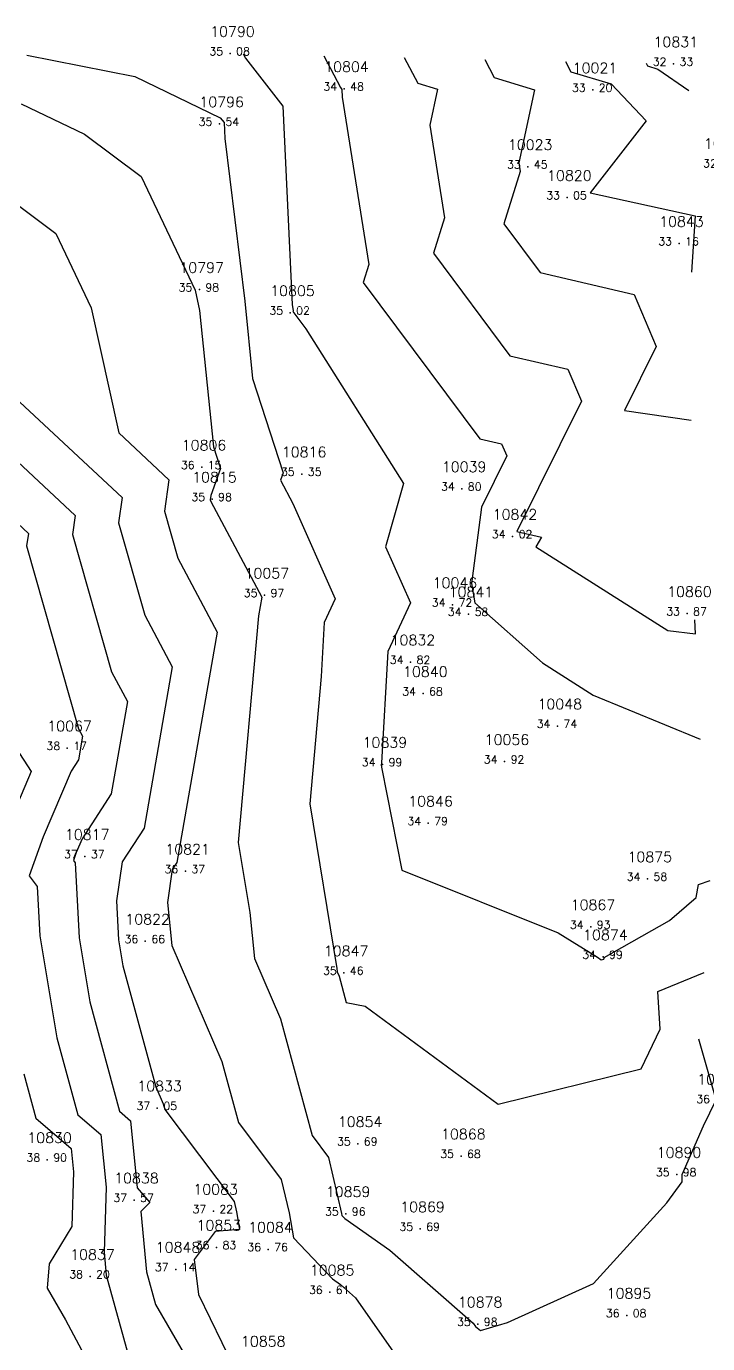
# Model space of a CAD drawing. Header units: millimetres. Extents: x 1412565 to 1412813, y 4931476 to 4931699.
# Drawn here: x 1412690.4 to 1412707.42, y 4931665.79 to 4931698.72 of the extents above; entities that cross this region are included whole.
import ezdxf
from ezdxf.enums import TextEntityAlignment as Align

# ---------------------------------------------------------------- set-up
doc = ezdxf.new("R2010")
doc.units = ezdxf.units.MM
for name, color, linetype in [('CIVIL', 50, 'Continuous'), ('CIVIL-DRAW', 80, 'Continuous'), ('CIVIL-NONAME', 130, 'Continuous'), ('CIVIL-TEXT', 240, 'Continuous'), ('CIVIL-Z', 50, 'Continuous'), ('Tcontours0', 7, 'Continuous'), ('Tcontours1', 7, 'Continuous'), ('Tcontours2', 7, 'Continuous')]:
    doc.layers.add(name, color=color, linetype=linetype)
doc.styles.add('CIVILCADMAIN', font='TXT.SHX')
doc.styles.get("Standard").update_dxf_attribs({"font": 'arial.ttf'})

# ---------------------------------------------------------------- blocks, each defined once
blk = doc.blocks.new('CIVIL-ZZ')
at = {"layer": 'CIVIL-DRAW'}
blk.add_point((0, 0), dxfattribs=at)
at = {"layer": 'CIVIL-NONAME'}
blk.add_attdef('NAME', text='', height=1.8, dxfattribs=at).set_placement((0, 2.1), align=Align.CENTER)
at = {"layer": 'CIVIL-TEXT', "flags": 8}
blk.add_attdef('TEXT', text='', height=2, dxfattribs=at).set_placement((0.2, -3.3), align=Align.CENTER)
at = {"layer": 'CIVIL-Z'}
blk.add_attdef('Z1', text='', height=1.6, dxfattribs=at).set_placement((-0.75, -0.225), align=Align.RIGHT)
blk.add_attdef('Z2', (0.75, -0.225), '', height=1.6, dxfattribs=at)

msp = doc.modelspace()

# ---------------------------------------------------------------- linework, layer by layer
at = {"layer": 'Tcontours0', "elevation": 35}
msp.add_lwpolyline([(1412695.812, 4931698.032), (1412695.87, 4931697.923), (1412696.809, 4931696.728), (1412697.04, 4931691.767), (1412697.066, 4931691.606), (1412697.06, 4931691.589), (1412697.38, 4931691.16), (1412699.825, 4931687.295), (1412699.374, 4931685.713), (1412699.997, 4931684.314), (1412699.429, 4931683.091), (1412699.27, 4931680.313), (1412699.264, 4931680.251), (1412699.279, 4931680.159), (1412699.779, 4931677.628), (1412703.685, 4931676.058), (1412704.672, 4931675.451), (1412704.759, 4931675.388), (1412704.829, 4931675.405), (1412704.838, 4931675.425), (1412704.837, 4931675.443), (1412706.47, 4931676.372), (1412707.137, 4931676.944), (1412707.197, 4931677.268), (1412707.489, 4931677.368)], dxfattribs=at)
at = {"layer": 'Tcontours1'}
for points, elevation in [([(1412699.841, 4931697.938), (1412700.177, 4931697.298), (1412700.669, 4931697.149), (1412700.479, 4931696.251), (1412700.849, 4931693.931), (1412700.573, 4931693.051), (1412702.482, 4931690.488), (1412703.929, 4931690.15), (1412704.269, 4931689.349), (1412702.658, 4931686.091), (1412703.269, 4931685.955), (1412703.131, 4931685.713), (1412706.426, 4931683.62), (1412707.123, 4931683.534), (1412707.103, 4931683.882)], 34), ([(1412703.871, 4931697.843), (1412704.005, 4931697.587), (1412705.014, 4931697.279), (1412705.889, 4931696.359), (1412704.486, 4931694.558), (1412707.108, 4931693.983), (1412707.016, 4931692.572)], 33), ([(1412690.269, 4931696.787), (1412691.851, 4931696.021), (1412693.264, 4931694.968), (1412694.616, 4931692.122), (1412694.727, 4931691.618), (1412695.073, 4931688.212), (1412695.249, 4931687.668), (1412695.009, 4931686.994), (1412694.994, 4931686.888), (1412695.007, 4931686.843), (1412696.283, 4931684.448), (1412696.202, 4931683.983), (1412695.692, 4931678.316), (1412695.98, 4931676.567), (1412696.098, 4931675.416), (1412696.747, 4931673.912), (1412697.538, 4931670.993), (1412697.949, 4931670.448), (1412698.275, 4931669.042), (1412698.283, 4931668.995), (1412698.355, 4931668.919), (1412699.478, 4931668.128), (1412701.563, 4931666.305), (1412701.619, 4931666.224), (1412701.749, 4931666.125), (1412702.424, 4931666.324), (1412704.572, 4931667.296), (1412706.4, 4931669.316), (1412706.79, 4931669.84), (1412706.784, 4931670.017), (1412707.323, 4931671.24), (1412707.632, 4931671.885), (1412707.203, 4931673.404)], 36), ([(1412689.746, 4931689.782), (1412692.79, 4931686.94), (1412692.698, 4931686.31), (1412693.354, 4931684.003), (1412694.042, 4931682.712), (1412693.337, 4931678.678), (1412692.789, 4931677.833), (1412692.647, 4931676.865), (1412692.7, 4931675.884), (1412692.809, 4931675.237), (1412693.632, 4931672.215), (1412693.817, 4931671.786), (1412693.854, 4931671.647), (1412695.589, 4931669.343), (1412695.648, 4931669.09), (1412695.725, 4931668.646), (1412695.115, 4931668.592), (1412694.591, 4931667.898), (1412694.703, 4931667.017), (1412695.868, 4931664.622)], 37), ([(1412687.498, 4931688.801), (1412690.448, 4931686.045), (1412690.403, 4931685.732), (1412691.701, 4931681.163), (1412691.801, 4931680.975), (1412691.699, 4931680.389), (1412691.513, 4931680.104), (1412690.818, 4931678.46), (1412690.467, 4931677.49), (1412690.664, 4931677.216), (1412690.731, 4931675.985), (1412691.158, 4931673.436), (1412691.681, 4931671.515), (1412692.258, 4931671.018), (1412692.388, 4931669.707), (1412692.339, 4931668.076), (1412692.394, 4931667.504), (1412692.932, 4931665.547)], 38)]:
    msp.add_lwpolyline(points, dxfattribs=dict(at, elevation=elevation))
at = {"layer": 'Tcontours2'}
for points, elevation in [([(1412690.41, 4931697.997), (1412693.106, 4931697.468), (1412695.243, 4931696.433), (1412695.338, 4931696.313), (1412695.356, 4931695.917), (1412695.855, 4931691.85), (1412696.051, 4931689.92), (1412696.811, 4931687.562), (1412696.747, 4931687.38), (1412697.055, 4931686.797), (1412698.117, 4931684.41), (1412697.842, 4931683.817), (1412697.765, 4931682.471), (1412697.478, 4931679.283), (1412698.156, 4931675.172), (1412698.165, 4931675.086), (1412698.213, 4931674.975), (1412698.391, 4931674.317), (1412698.863, 4931674.227), (1412702.186, 4931671.779), (1412705.758, 4931672.658), (1412706.235, 4931673.655), (1412706.178, 4931674.597), (1412707.339, 4931675.071)], 35.5), ([(1412697.827, 4931697.985), (1412698.245, 4931697.189), (1412698.281, 4931697.143), (1412698.29, 4931696.953), (1412698.957, 4931692.769), (1412698.817, 4931692.32), (1412701.731, 4931688.408), (1412702.273, 4931688.281), (1412702.401, 4931687.981), (1412701.768, 4931686.702), (1412701.521, 4931684.797), (1412701.607, 4931684.307), (1412703.297, 4931682.81), (1412704.564, 4931682.005), (1412707.238, 4931680.905)], 34.5), ([(1412701.856, 4931697.891), (1412702.091, 4931697.443), (1412703.095, 4931697.137), (1412702.707, 4931695.305), (1412702.741, 4931695.094), (1412702.329, 4931693.782), (1412703.234, 4931692.568), (1412705.584, 4931692.019), (1412706.137, 4931690.717), (1412705.348, 4931689.121), (1412707.01, 4931688.872)], 33.5), ([(1412705.885, 4931697.796), (1412705.919, 4931697.731), (1412706.175, 4931697.653), (1412706.954, 4931697.117)], 32.5), ([(1412688.189, 4931695.739), (1412691.137, 4931693.541), (1412692.02, 4931691.684), (1412692.707, 4931688.557), (1412693.96, 4931687.387), (1412693.846, 4931686.599), (1412694.18, 4931685.423), (1412695.162, 4931683.58), (1412694.157, 4931677.822), (1412694.044, 4931677.648), (1412693.922, 4931676.816), (1412694.031, 4931675.745), (1412695.282, 4931672.849), (1412695.696, 4931671.32), (1412696.769, 4931669.895), (1412696.961, 4931669.066), (1412697.07, 4931668.439), (1412698.048, 4931667.412), (1412698.25, 4931667.269), (1412698.626, 4931666.94), (1412700.093, 4931664.831)], 36.5), ([(1412687.178, 4931690.639), (1412691.619, 4931686.493), (1412691.551, 4931686.021), (1412692.527, 4931682.583), (1412692.921, 4931681.843), (1412692.518, 4931679.534), (1412691.788, 4931678.41), (1412691.645, 4931678.071), (1412691.573, 4931677.871), (1412691.613, 4931677.814), (1412691.716, 4931675.934), (1412691.983, 4931674.337), (1412692.728, 4931671.602), (1412693.001, 4931671.366), (1412693.168, 4931669.69), (1412693.486, 4931669.324), (1412693.259, 4931669.098), (1412693.403, 4931667.589), (1412693.628, 4931666.77), (1412695.157, 4931664.129)], 37.5), ([(1412689.839, 4931681.135), (1412690.519, 4931680.096), (1412689.991, 4931678.849)], 38.5), ([(1412690.333, 4931672.535), (1412690.634, 4931671.428), (1412691.515, 4931670.669), (1412691.573, 4931670.086), (1412691.531, 4931668.721), (1412690.97, 4931667.784), (1412690.917, 4931667.177), (1412691.375, 4931666.391), (1412691.978, 4931665.26)], 38.5)]:
    msp.add_lwpolyline(points, dxfattribs=dict(at, elevation=elevation))

# ---------------------------------------------------------------- block references
at = {"layer": 'CIVIL'}
ref = msp.add_blockref('CIVIL-ZZ', (1412695.49, 4931698.04, 35.08), dxfattribs=dict(at, xscale=0.2, yscale=0.2))
ref.add_attrib('Z2', '08', (1412695.64, 4931697.995), dxfattribs={"layer": 'CIVIL-Z', "height": 0.2, "style": 'CIVILCADMAIN'})
ref.add_attrib('Z1', '35', (1412694.97, 4931697.995), dxfattribs={"layer": 'CIVIL-Z', "height": 0.2, "style": 'CIVILCADMAIN'})
ref.add_attrib('NAME', '10790', (1412694.99, 4931698.46), dxfattribs={"layer": 'CIVIL-NONAME', "height": 0.26, "style": 'CIVILCADMAIN'})
ref = msp.add_blockref('CIVIL-ZZ', (1412706.57, 4931697.78, 32.33), dxfattribs=dict(at, xscale=0.2, yscale=0.2))
ref.add_attrib('Z2', '33', (1412706.72, 4931697.735), dxfattribs={"layer": 'CIVIL-Z', "height": 0.2, "style": 'CIVILCADMAIN'})
ref.add_attrib('Z1', '32', (1412706.05, 4931697.735), dxfattribs={"layer": 'CIVIL-Z', "height": 0.2, "style": 'CIVILCADMAIN'})
ref.add_attrib('NAME', '10831', (1412706.07, 4931698.2), dxfattribs={"layer": 'CIVIL-NONAME', "height": 0.26, "style": 'CIVILCADMAIN'})
ref = msp.add_blockref('CIVIL-ZZ', (1412698.34, 4931697.16, 34.48), dxfattribs=dict(at, xscale=0.2, yscale=0.2))
ref.add_attrib('Z2', '48', (1412698.49, 4931697.115), dxfattribs={"layer": 'CIVIL-Z', "height": 0.2, "style": 'CIVILCADMAIN'})
ref.add_attrib('Z1', '34', (1412697.82, 4931697.115), dxfattribs={"layer": 'CIVIL-Z', "height": 0.2, "style": 'CIVILCADMAIN'})
ref.add_attrib('NAME', '10804', (1412697.84, 4931697.58), dxfattribs={"layer": 'CIVIL-NONAME', "height": 0.26, "style": 'CIVILCADMAIN'})
ref = msp.add_blockref('CIVIL-ZZ', (1412704.55, 4931697.13, 33.2), dxfattribs=dict(at, xscale=0.2, yscale=0.2))
ref.add_attrib('Z2', '20', (1412704.7, 4931697.085), dxfattribs={"layer": 'CIVIL-Z', "height": 0.2, "style": 'CIVILCADMAIN'})
ref.add_attrib('Z1', '33', (1412704.03, 4931697.085), dxfattribs={"layer": 'CIVIL-Z', "height": 0.2, "style": 'CIVILCADMAIN'})
ref.add_attrib('NAME', '10021', (1412704.05, 4931697.55), dxfattribs={"layer": 'CIVIL-NONAME', "height": 0.26, "style": 'CIVILCADMAIN'})
ref = msp.add_blockref('CIVIL-ZZ', (1412695.22, 4931696.28, 35.54), dxfattribs=dict(at, xscale=0.2, yscale=0.2))
ref.add_attrib('Z2', '54', (1412695.37, 4931696.235), dxfattribs={"layer": 'CIVIL-Z', "height": 0.2, "style": 'CIVILCADMAIN'})
ref.add_attrib('Z1', '35', (1412694.7, 4931696.235), dxfattribs={"layer": 'CIVIL-Z', "height": 0.2, "style": 'CIVILCADMAIN'})
ref.add_attrib('NAME', '10796', (1412694.72, 4931696.7), dxfattribs={"layer": 'CIVIL-NONAME', "height": 0.26, "style": 'CIVILCADMAIN'})
ref = msp.add_blockref('CIVIL-ZZ', (1412707.83, 4931695.24, 32.71), dxfattribs=dict(at, xscale=0.2, yscale=0.2))
ref.add_attrib('Z2', '71', (1412707.98, 4931695.195), dxfattribs={"layer": 'CIVIL-Z', "height": 0.2, "style": 'CIVILCADMAIN'})
ref.add_attrib('Z1', '32', (1412707.31, 4931695.195), dxfattribs={"layer": 'CIVIL-Z', "height": 0.2, "style": 'CIVILCADMAIN'})
ref.add_attrib('NAME', '10844', (1412707.33, 4931695.66), dxfattribs={"layer": 'CIVIL-NONAME', "height": 0.26, "style": 'CIVILCADMAIN'})
ref = msp.add_blockref('CIVIL-ZZ', (1412702.93, 4931695.21, 33.45), dxfattribs=dict(at, xscale=0.2, yscale=0.2))
ref.add_attrib('Z2', '45', (1412703.08, 4931695.165), dxfattribs={"layer": 'CIVIL-Z', "height": 0.2, "style": 'CIVILCADMAIN'})
ref.add_attrib('Z1', '33', (1412702.41, 4931695.165), dxfattribs={"layer": 'CIVIL-Z', "height": 0.2, "style": 'CIVILCADMAIN'})
ref.add_attrib('NAME', '10023', (1412702.43, 4931695.63), dxfattribs={"layer": 'CIVIL-NONAME', "height": 0.26, "style": 'CIVILCADMAIN'})
ref = msp.add_blockref('CIVIL-ZZ', (1412703.91, 4931694.44, 33.05), dxfattribs=dict(at, xscale=0.2, yscale=0.2))
ref.add_attrib('Z2', '05', (1412704.06, 4931694.395), dxfattribs={"layer": 'CIVIL-Z', "height": 0.2, "style": 'CIVILCADMAIN'})
ref.add_attrib('Z1', '33', (1412703.39, 4931694.395), dxfattribs={"layer": 'CIVIL-Z', "height": 0.2, "style": 'CIVILCADMAIN'})
ref.add_attrib('NAME', '10820', (1412703.41, 4931694.86), dxfattribs={"layer": 'CIVIL-NONAME', "height": 0.26, "style": 'CIVILCADMAIN'})
ref = msp.add_blockref('CIVIL-ZZ', (1412706.71, 4931693.29, 33.16), dxfattribs=dict(at, xscale=0.2, yscale=0.2))
ref.add_attrib('Z2', '16', (1412706.86, 4931693.245), dxfattribs={"layer": 'CIVIL-Z', "height": 0.2, "style": 'CIVILCADMAIN'})
ref.add_attrib('Z1', '33', (1412706.19, 4931693.245), dxfattribs={"layer": 'CIVIL-Z', "height": 0.2, "style": 'CIVILCADMAIN'})
ref.add_attrib('NAME', '10843', (1412706.21, 4931693.71), dxfattribs={"layer": 'CIVIL-NONAME', "height": 0.26, "style": 'CIVILCADMAIN'})
ref = msp.add_blockref('CIVIL-ZZ', (1412694.72, 4931692.14, 35.98), dxfattribs=dict(at, xscale=0.2, yscale=0.2))
ref.add_attrib('Z2', '98', (1412694.87, 4931692.095), dxfattribs={"layer": 'CIVIL-Z', "height": 0.2, "style": 'CIVILCADMAIN'})
ref.add_attrib('Z1', '35', (1412694.2, 4931692.095), dxfattribs={"layer": 'CIVIL-Z', "height": 0.2, "style": 'CIVILCADMAIN'})
ref.add_attrib('NAME', '10797', (1412694.22, 4931692.56), dxfattribs={"layer": 'CIVIL-NONAME', "height": 0.26, "style": 'CIVILCADMAIN'})
ref = msp.add_blockref('CIVIL-ZZ', (1412696.99, 4931691.56, 35.02), dxfattribs=dict(at, xscale=0.2, yscale=0.2))
ref.add_attrib('Z2', '02', (1412697.14, 4931691.515), dxfattribs={"layer": 'CIVIL-Z', "height": 0.2, "style": 'CIVILCADMAIN'})
ref.add_attrib('Z1', '35', (1412696.47, 4931691.515), dxfattribs={"layer": 'CIVIL-Z', "height": 0.2, "style": 'CIVILCADMAIN'})
ref.add_attrib('NAME', '10805', (1412696.49, 4931691.98), dxfattribs={"layer": 'CIVIL-NONAME', "height": 0.26, "style": 'CIVILCADMAIN'})
ref = msp.add_blockref('CIVIL-ZZ', (1412694.78, 4931687.7, 36.15), dxfattribs=dict(at, xscale=0.2, yscale=0.2))
ref.add_attrib('Z2', '15', (1412694.93, 4931687.655), dxfattribs={"layer": 'CIVIL-Z', "height": 0.2, "style": 'CIVILCADMAIN'})
ref.add_attrib('Z1', '36', (1412694.26, 4931687.655), dxfattribs={"layer": 'CIVIL-Z', "height": 0.2, "style": 'CIVILCADMAIN'})
ref.add_attrib('NAME', '10806', (1412694.28, 4931688.12), dxfattribs={"layer": 'CIVIL-NONAME', "height": 0.26, "style": 'CIVILCADMAIN'})
ref = msp.add_blockref('CIVIL-ZZ', (1412697.28, 4931687.53, 35.35), dxfattribs=dict(at, xscale=0.2, yscale=0.2))
ref.add_attrib('Z2', '35', (1412697.43, 4931687.485), dxfattribs={"layer": 'CIVIL-Z', "height": 0.2, "style": 'CIVILCADMAIN'})
ref.add_attrib('Z1', '35', (1412696.76, 4931687.485), dxfattribs={"layer": 'CIVIL-Z', "height": 0.2, "style": 'CIVILCADMAIN'})
ref.add_attrib('NAME', '10816', (1412696.78, 4931687.95), dxfattribs={"layer": 'CIVIL-NONAME', "height": 0.26, "style": 'CIVILCADMAIN'})
ref = msp.add_blockref('CIVIL-ZZ', (1412701.28, 4931687.16, 34.8), dxfattribs=dict(at, xscale=0.2, yscale=0.2))
ref.add_attrib('Z2', '80', (1412701.43, 4931687.115), dxfattribs={"layer": 'CIVIL-Z', "height": 0.2, "style": 'CIVILCADMAIN'})
ref.add_attrib('Z1', '34', (1412700.76, 4931687.115), dxfattribs={"layer": 'CIVIL-Z', "height": 0.2, "style": 'CIVILCADMAIN'})
ref.add_attrib('NAME', '10039', (1412700.78, 4931687.58), dxfattribs={"layer": 'CIVIL-NONAME', "height": 0.26, "style": 'CIVILCADMAIN'})
ref = msp.add_blockref('CIVIL-ZZ', (1412695.04, 4931686.9, 35.98), dxfattribs=dict(at, xscale=0.2, yscale=0.2))
ref.add_attrib('Z2', '98', (1412695.19, 4931686.855), dxfattribs={"layer": 'CIVIL-Z', "height": 0.2, "style": 'CIVILCADMAIN'})
ref.add_attrib('Z1', '35', (1412694.52, 4931686.855), dxfattribs={"layer": 'CIVIL-Z', "height": 0.2, "style": 'CIVILCADMAIN'})
ref.add_attrib('NAME', '10815', (1412694.54, 4931687.32), dxfattribs={"layer": 'CIVIL-NONAME', "height": 0.26, "style": 'CIVILCADMAIN'})
ref = msp.add_blockref('CIVIL-ZZ', (1412702.55, 4931685.97, 34.02), dxfattribs=dict(at, xscale=0.2, yscale=0.2))
ref.add_attrib('Z2', '02', (1412702.7, 4931685.925), dxfattribs={"layer": 'CIVIL-Z', "height": 0.2, "style": 'CIVILCADMAIN'})
ref.add_attrib('Z1', '34', (1412702.03, 4931685.925), dxfattribs={"layer": 'CIVIL-Z', "height": 0.2, "style": 'CIVILCADMAIN'})
ref.add_attrib('NAME', '10842', (1412702.05, 4931686.39), dxfattribs={"layer": 'CIVIL-NONAME', "height": 0.26, "style": 'CIVILCADMAIN'})
ref = msp.add_blockref('CIVIL-ZZ', (1412696.35, 4931684.5, 35.97), dxfattribs=dict(at, xscale=0.2, yscale=0.2))
ref.add_attrib('Z2', '97', (1412696.5, 4931684.455), dxfattribs={"layer": 'CIVIL-Z', "height": 0.2, "style": 'CIVILCADMAIN'})
ref.add_attrib('Z1', '35', (1412695.83, 4931684.455), dxfattribs={"layer": 'CIVIL-Z', "height": 0.2, "style": 'CIVILCADMAIN'})
ref.add_attrib('NAME', '10057', (1412695.85, 4931684.92), dxfattribs={"layer": 'CIVIL-NONAME', "height": 0.26, "style": 'CIVILCADMAIN'})
ref = msp.add_blockref('CIVIL-ZZ', (1412701.05, 4931684.26, 34.72), dxfattribs=dict(at, xscale=0.2, yscale=0.2))
ref.add_attrib('Z2', '72', (1412701.2, 4931684.215), dxfattribs={"layer": 'CIVIL-Z', "height": 0.2, "style": 'CIVILCADMAIN'})
ref.add_attrib('Z1', '34', (1412700.53, 4931684.215), dxfattribs={"layer": 'CIVIL-Z', "height": 0.2, "style": 'CIVILCADMAIN'})
ref.add_attrib('NAME', '10046', (1412700.55, 4931684.68), dxfattribs={"layer": 'CIVIL-NONAME', "height": 0.26, "style": 'CIVILCADMAIN'})
ref = msp.add_blockref('CIVIL-ZZ', (1412701.45, 4931684.03, 34.58), dxfattribs=dict(at, xscale=0.2, yscale=0.2))
ref.add_attrib('Z2', '58', (1412701.6, 4931683.985), dxfattribs={"layer": 'CIVIL-Z', "height": 0.2, "style": 'CIVILCADMAIN'})
ref.add_attrib('Z1', '34', (1412700.93, 4931683.985), dxfattribs={"layer": 'CIVIL-Z', "height": 0.2, "style": 'CIVILCADMAIN'})
ref.add_attrib('NAME', '10841', (1412700.95, 4931684.45), dxfattribs={"layer": 'CIVIL-NONAME', "height": 0.26, "style": 'CIVILCADMAIN'})
ref = msp.add_blockref('CIVIL-ZZ', (1412706.91, 4931684.04, 33.87), dxfattribs=dict(at, xscale=0.2, yscale=0.2))
ref.add_attrib('Z2', '87', (1412707.06, 4931683.995), dxfattribs={"layer": 'CIVIL-Z', "height": 0.2, "style": 'CIVILCADMAIN'})
ref.add_attrib('Z1', '33', (1412706.39, 4931683.995), dxfattribs={"layer": 'CIVIL-Z', "height": 0.2, "style": 'CIVILCADMAIN'})
ref.add_attrib('NAME', '10860', (1412706.41, 4931684.46), dxfattribs={"layer": 'CIVIL-NONAME', "height": 0.26, "style": 'CIVILCADMAIN'})
ref = msp.add_blockref('CIVIL-ZZ', (1412700, 4931682.83, 34.82), dxfattribs=dict(at, xscale=0.2, yscale=0.2))
ref.add_attrib('Z2', '82', (1412700.15, 4931682.785), dxfattribs={"layer": 'CIVIL-Z', "height": 0.2, "style": 'CIVILCADMAIN'})
ref.add_attrib('Z1', '34', (1412699.48, 4931682.785), dxfattribs={"layer": 'CIVIL-Z', "height": 0.2, "style": 'CIVILCADMAIN'})
ref.add_attrib('NAME', '10832', (1412699.5, 4931683.25), dxfattribs={"layer": 'CIVIL-NONAME', "height": 0.26, "style": 'CIVILCADMAIN'})
ref = msp.add_blockref('CIVIL-ZZ', (1412700.31, 4931682.04, 34.68), dxfattribs=dict(at, xscale=0.2, yscale=0.2))
ref.add_attrib('Z2', '68', (1412700.46, 4931681.995), dxfattribs={"layer": 'CIVIL-Z', "height": 0.2, "style": 'CIVILCADMAIN'})
ref.add_attrib('Z1', '34', (1412699.79, 4931681.995), dxfattribs={"layer": 'CIVIL-Z', "height": 0.2, "style": 'CIVILCADMAIN'})
ref.add_attrib('NAME', '10840', (1412699.81, 4931682.46), dxfattribs={"layer": 'CIVIL-NONAME', "height": 0.26, "style": 'CIVILCADMAIN'})
ref = msp.add_blockref('CIVIL-ZZ', (1412703.67, 4931681.23, 34.74), dxfattribs=dict(at, xscale=0.2, yscale=0.2))
ref.add_attrib('Z2', '74', (1412703.82, 4931681.185), dxfattribs={"layer": 'CIVIL-Z', "height": 0.2, "style": 'CIVILCADMAIN'})
ref.add_attrib('Z1', '34', (1412703.15, 4931681.185), dxfattribs={"layer": 'CIVIL-Z', "height": 0.2, "style": 'CIVILCADMAIN'})
ref.add_attrib('NAME', '10048', (1412703.17, 4931681.65), dxfattribs={"layer": 'CIVIL-NONAME', "height": 0.26, "style": 'CIVILCADMAIN'})
ref = msp.add_blockref('CIVIL-ZZ', (1412691.42, 4931680.68, 38.17), dxfattribs=dict(at, xscale=0.2, yscale=0.2))
ref.add_attrib('Z2', '17', (1412691.57, 4931680.635), dxfattribs={"layer": 'CIVIL-Z', "height": 0.2, "style": 'CIVILCADMAIN'})
ref.add_attrib('Z1', '38', (1412690.9, 4931680.635), dxfattribs={"layer": 'CIVIL-Z', "height": 0.2, "style": 'CIVILCADMAIN'})
ref.add_attrib('NAME', '10067', (1412690.92, 4931681.1), dxfattribs={"layer": 'CIVIL-NONAME', "height": 0.26, "style": 'CIVILCADMAIN'})
ref = msp.add_blockref('CIVIL-ZZ', (1412699.3, 4931680.27, 34.99), dxfattribs=dict(at, xscale=0.2, yscale=0.2))
ref.add_attrib('Z2', '99', (1412699.45, 4931680.225), dxfattribs={"layer": 'CIVIL-Z', "height": 0.2, "style": 'CIVILCADMAIN'})
ref.add_attrib('Z1', '34', (1412698.78, 4931680.225), dxfattribs={"layer": 'CIVIL-Z', "height": 0.2, "style": 'CIVILCADMAIN'})
ref.add_attrib('NAME', '10839', (1412698.8, 4931680.69), dxfattribs={"layer": 'CIVIL-NONAME', "height": 0.26, "style": 'CIVILCADMAIN'})
ref = msp.add_blockref('CIVIL-ZZ', (1412702.35, 4931680.34, 34.92), dxfattribs=dict(at, xscale=0.2, yscale=0.2))
ref.add_attrib('Z2', '92', (1412702.5, 4931680.295), dxfattribs={"layer": 'CIVIL-Z', "height": 0.2, "style": 'CIVILCADMAIN'})
ref.add_attrib('Z1', '34', (1412701.83, 4931680.295), dxfattribs={"layer": 'CIVIL-Z', "height": 0.2, "style": 'CIVILCADMAIN'})
ref.add_attrib('NAME', '10056', (1412701.85, 4931680.76), dxfattribs={"layer": 'CIVIL-NONAME', "height": 0.26, "style": 'CIVILCADMAIN'})
ref = msp.add_blockref('CIVIL-ZZ', (1412700.44, 4931678.8, 34.79), dxfattribs=dict(at, xscale=0.2, yscale=0.2))
ref.add_attrib('Z2', '79', (1412700.59, 4931678.755), dxfattribs={"layer": 'CIVIL-Z', "height": 0.2, "style": 'CIVILCADMAIN'})
ref.add_attrib('Z1', '34', (1412699.92, 4931678.755), dxfattribs={"layer": 'CIVIL-Z', "height": 0.2, "style": 'CIVILCADMAIN'})
ref.add_attrib('NAME', '10846', (1412699.94, 4931679.22), dxfattribs={"layer": 'CIVIL-NONAME', "height": 0.26, "style": 'CIVILCADMAIN'})
ref = msp.add_blockref('CIVIL-ZZ', (1412691.86, 4931677.97, 37.37), dxfattribs=dict(at, xscale=0.2, yscale=0.2))
ref.add_attrib('Z2', '37', (1412692.01, 4931677.925), dxfattribs={"layer": 'CIVIL-Z', "height": 0.2, "style": 'CIVILCADMAIN'})
ref.add_attrib('Z1', '37', (1412691.34, 4931677.925), dxfattribs={"layer": 'CIVIL-Z', "height": 0.2, "style": 'CIVILCADMAIN'})
ref.add_attrib('NAME', '10817', (1412691.36, 4931678.39), dxfattribs={"layer": 'CIVIL-NONAME', "height": 0.26, "style": 'CIVILCADMAIN'})
ref = msp.add_blockref('CIVIL-ZZ', (1412694.37, 4931677.6, 36.37), dxfattribs=dict(at, xscale=0.2, yscale=0.2))
ref.add_attrib('Z2', '37', (1412694.52, 4931677.555), dxfattribs={"layer": 'CIVIL-Z', "height": 0.2, "style": 'CIVILCADMAIN'})
ref.add_attrib('Z1', '36', (1412693.85, 4931677.555), dxfattribs={"layer": 'CIVIL-Z', "height": 0.2, "style": 'CIVILCADMAIN'})
ref.add_attrib('NAME', '10821', (1412693.87, 4931678.02), dxfattribs={"layer": 'CIVIL-NONAME', "height": 0.26, "style": 'CIVILCADMAIN'})
ref = msp.add_blockref('CIVIL-ZZ', (1412705.92, 4931677.41, 34.58), dxfattribs=dict(at, xscale=0.2, yscale=0.2))
ref.add_attrib('Z2', '58', (1412706.07, 4931677.365), dxfattribs={"layer": 'CIVIL-Z', "height": 0.2, "style": 'CIVILCADMAIN'})
ref.add_attrib('Z1', '34', (1412705.4, 4931677.365), dxfattribs={"layer": 'CIVIL-Z', "height": 0.2, "style": 'CIVILCADMAIN'})
ref.add_attrib('NAME', '10875', (1412705.42, 4931677.83), dxfattribs={"layer": 'CIVIL-NONAME', "height": 0.26, "style": 'CIVILCADMAIN'})
ref = msp.add_blockref('CIVIL-ZZ', (1412704.5, 4931676.21, 34.93), dxfattribs=dict(at, xscale=0.2, yscale=0.2))
ref.add_attrib('Z2', '93', (1412704.65, 4931676.165), dxfattribs={"layer": 'CIVIL-Z', "height": 0.2, "style": 'CIVILCADMAIN'})
ref.add_attrib('Z1', '34', (1412703.98, 4931676.165), dxfattribs={"layer": 'CIVIL-Z', "height": 0.2, "style": 'CIVILCADMAIN'})
ref.add_attrib('NAME', '10867', (1412704, 4931676.63), dxfattribs={"layer": 'CIVIL-NONAME', "height": 0.26, "style": 'CIVILCADMAIN'})
ref = msp.add_blockref('CIVIL-ZZ', (1412693.37, 4931675.85, 36.66), dxfattribs=dict(at, xscale=0.2, yscale=0.2))
ref.add_attrib('Z2', '66', (1412693.52, 4931675.805), dxfattribs={"layer": 'CIVIL-Z', "height": 0.2, "style": 'CIVILCADMAIN'})
ref.add_attrib('Z1', '36', (1412692.85, 4931675.805), dxfattribs={"layer": 'CIVIL-Z', "height": 0.2, "style": 'CIVILCADMAIN'})
ref.add_attrib('NAME', '10822', (1412692.87, 4931676.27), dxfattribs={"layer": 'CIVIL-NONAME', "height": 0.26, "style": 'CIVILCADMAIN'})
ref = msp.add_blockref('CIVIL-ZZ', (1412704.81, 4931675.46, 34.99), dxfattribs=dict(at, xscale=0.2, yscale=0.2))
ref.add_attrib('Z2', '99', (1412704.96, 4931675.415), dxfattribs={"layer": 'CIVIL-Z', "height": 0.2, "style": 'CIVILCADMAIN'})
ref.add_attrib('Z1', '34', (1412704.29, 4931675.415), dxfattribs={"layer": 'CIVIL-Z', "height": 0.2, "style": 'CIVILCADMAIN'})
ref.add_attrib('NAME', '10874', (1412704.31, 4931675.88), dxfattribs={"layer": 'CIVIL-NONAME', "height": 0.26, "style": 'CIVILCADMAIN'})
ref = msp.add_blockref('CIVIL-ZZ', (1412698.33, 4931675.06, 35.46), dxfattribs=dict(at, xscale=0.2, yscale=0.2))
ref.add_attrib('Z2', '46', (1412698.48, 4931675.015), dxfattribs={"layer": 'CIVIL-Z', "height": 0.2, "style": 'CIVILCADMAIN'})
ref.add_attrib('Z1', '35', (1412697.81, 4931675.015), dxfattribs={"layer": 'CIVIL-Z', "height": 0.2, "style": 'CIVILCADMAIN'})
ref.add_attrib('NAME', '10847', (1412697.83, 4931675.48), dxfattribs={"layer": 'CIVIL-NONAME', "height": 0.26, "style": 'CIVILCADMAIN'})
ref = msp.add_blockref('CIVIL-ZZ', (1412707.66, 4931671.85, 36.01), dxfattribs=dict(at, xscale=0.2, yscale=0.2))
ref.add_attrib('Z2', '01', (1412707.81, 4931671.805), dxfattribs={"layer": 'CIVIL-Z', "height": 0.2, "style": 'CIVILCADMAIN'})
ref.add_attrib('Z1', '36', (1412707.14, 4931671.805), dxfattribs={"layer": 'CIVIL-Z', "height": 0.2, "style": 'CIVILCADMAIN'})
ref.add_attrib('NAME', '10889', (1412707.16, 4931672.27), dxfattribs={"layer": 'CIVIL-NONAME', "height": 0.26, "style": 'CIVILCADMAIN'})
ref = msp.add_blockref('CIVIL-ZZ', (1412693.67, 4931671.68, 37.05), dxfattribs=dict(at, xscale=0.2, yscale=0.2))
ref.add_attrib('Z2', '05', (1412693.82, 4931671.635), dxfattribs={"layer": 'CIVIL-Z', "height": 0.2, "style": 'CIVILCADMAIN'})
ref.add_attrib('Z1', '37', (1412693.15, 4931671.635), dxfattribs={"layer": 'CIVIL-Z', "height": 0.2, "style": 'CIVILCADMAIN'})
ref.add_attrib('NAME', '10833', (1412693.17, 4931672.1), dxfattribs={"layer": 'CIVIL-NONAME', "height": 0.26, "style": 'CIVILCADMAIN'})
ref = msp.add_blockref('CIVIL-ZZ', (1412698.68, 4931670.79, 35.69), dxfattribs=dict(at, xscale=0.2, yscale=0.2))
ref.add_attrib('Z2', '69', (1412698.83, 4931670.745), dxfattribs={"layer": 'CIVIL-Z', "height": 0.2, "style": 'CIVILCADMAIN'})
ref.add_attrib('Z1', '35', (1412698.16, 4931670.745), dxfattribs={"layer": 'CIVIL-Z', "height": 0.2, "style": 'CIVILCADMAIN'})
ref.add_attrib('NAME', '10854', (1412698.18, 4931671.21), dxfattribs={"layer": 'CIVIL-NONAME', "height": 0.26, "style": 'CIVILCADMAIN'})
ref = msp.add_blockref('CIVIL-ZZ', (1412690.92, 4931670.39, 38.9), dxfattribs=dict(at, xscale=0.2, yscale=0.2))
ref.add_attrib('Z2', '90', (1412691.07, 4931670.345), dxfattribs={"layer": 'CIVIL-Z', "height": 0.2, "style": 'CIVILCADMAIN'})
ref.add_attrib('Z1', '38', (1412690.4, 4931670.345), dxfattribs={"layer": 'CIVIL-Z', "height": 0.2, "style": 'CIVILCADMAIN'})
ref.add_attrib('NAME', '10830', (1412690.42, 4931670.81), dxfattribs={"layer": 'CIVIL-NONAME', "height": 0.26, "style": 'CIVILCADMAIN'})
ref = msp.add_blockref('CIVIL-ZZ', (1412701.26, 4931670.48, 35.68), dxfattribs=dict(at, xscale=0.2, yscale=0.2))
ref.add_attrib('Z2', '68', (1412701.41, 4931670.435), dxfattribs={"layer": 'CIVIL-Z', "height": 0.2, "style": 'CIVILCADMAIN'})
ref.add_attrib('Z1', '35', (1412700.74, 4931670.435), dxfattribs={"layer": 'CIVIL-Z', "height": 0.2, "style": 'CIVILCADMAIN'})
ref.add_attrib('NAME', '10868', (1412700.76, 4931670.9), dxfattribs={"layer": 'CIVIL-NONAME', "height": 0.26, "style": 'CIVILCADMAIN'})
ref = msp.add_blockref('CIVIL-ZZ', (1412706.65, 4931670.02, 35.98), dxfattribs=dict(at, xscale=0.2, yscale=0.2))
ref.add_attrib('Z2', '98', (1412706.8, 4931669.975), dxfattribs={"layer": 'CIVIL-Z', "height": 0.2, "style": 'CIVILCADMAIN'})
ref.add_attrib('Z1', '35', (1412706.13, 4931669.975), dxfattribs={"layer": 'CIVIL-Z', "height": 0.2, "style": 'CIVILCADMAIN'})
ref.add_attrib('NAME', '10890', (1412706.15, 4931670.44), dxfattribs={"layer": 'CIVIL-NONAME', "height": 0.26, "style": 'CIVILCADMAIN'})
ref = msp.add_blockref('CIVIL-ZZ', (1412693.09, 4931669.38, 37.57), dxfattribs=dict(at, xscale=0.2, yscale=0.2))
ref.add_attrib('Z2', '57', (1412693.24, 4931669.335), dxfattribs={"layer": 'CIVIL-Z', "height": 0.2, "style": 'CIVILCADMAIN'})
ref.add_attrib('Z1', '37', (1412692.57, 4931669.335), dxfattribs={"layer": 'CIVIL-Z', "height": 0.2, "style": 'CIVILCADMAIN'})
ref.add_attrib('NAME', '10838', (1412692.59, 4931669.8), dxfattribs={"layer": 'CIVIL-NONAME', "height": 0.26, "style": 'CIVILCADMAIN'})
ref = msp.add_blockref('CIVIL-ZZ', (1412695.07, 4931669.1, 37.22), dxfattribs=dict(at, xscale=0.2, yscale=0.2))
ref.add_attrib('Z2', '22', (1412695.22, 4931669.055), dxfattribs={"layer": 'CIVIL-Z', "height": 0.2, "style": 'CIVILCADMAIN'})
ref.add_attrib('Z1', '37', (1412694.55, 4931669.055), dxfattribs={"layer": 'CIVIL-Z', "height": 0.2, "style": 'CIVILCADMAIN'})
ref.add_attrib('NAME', '10083', (1412694.57, 4931669.52), dxfattribs={"layer": 'CIVIL-NONAME', "height": 0.26, "style": 'CIVILCADMAIN'})
ref = msp.add_blockref('CIVIL-ZZ', (1412698.38, 4931669.04, 35.96), dxfattribs=dict(at, xscale=0.2, yscale=0.2))
ref.add_attrib('Z2', '96', (1412698.53, 4931668.995), dxfattribs={"layer": 'CIVIL-Z', "height": 0.2, "style": 'CIVILCADMAIN'})
ref.add_attrib('Z1', '35', (1412697.86, 4931668.995), dxfattribs={"layer": 'CIVIL-Z', "height": 0.2, "style": 'CIVILCADMAIN'})
ref.add_attrib('NAME', '10859', (1412697.88, 4931669.46), dxfattribs={"layer": 'CIVIL-NONAME', "height": 0.26, "style": 'CIVILCADMAIN'})
ref = msp.add_blockref('CIVIL-ZZ', (1412700.24, 4931668.66, 35.69), dxfattribs=dict(at, xscale=0.2, yscale=0.2))
ref.add_attrib('Z2', '69', (1412700.39, 4931668.615), dxfattribs={"layer": 'CIVIL-Z', "height": 0.2, "style": 'CIVILCADMAIN'})
ref.add_attrib('Z1', '35', (1412699.72, 4931668.615), dxfattribs={"layer": 'CIVIL-Z', "height": 0.2, "style": 'CIVILCADMAIN'})
ref.add_attrib('NAME', '10869', (1412699.74, 4931669.08), dxfattribs={"layer": 'CIVIL-NONAME', "height": 0.26, "style": 'CIVILCADMAIN'})
ref = msp.add_blockref('CIVIL-ZZ', (1412695.15, 4931668.2, 36.83), dxfattribs=dict(at, xscale=0.2, yscale=0.2))
ref.add_attrib('Z2', '83', (1412695.3, 4931668.155), dxfattribs={"layer": 'CIVIL-Z', "height": 0.2, "style": 'CIVILCADMAIN'})
ref.add_attrib('Z1', '36', (1412694.63, 4931668.155), dxfattribs={"layer": 'CIVIL-Z', "height": 0.2, "style": 'CIVILCADMAIN'})
ref.add_attrib('NAME', '10853', (1412694.65, 4931668.62), dxfattribs={"layer": 'CIVIL-NONAME', "height": 0.26, "style": 'CIVILCADMAIN'})
ref = msp.add_blockref('CIVIL-ZZ', (1412696.44, 4931668.15, 36.76), dxfattribs=dict(at, xscale=0.2, yscale=0.2))
ref.add_attrib('Z2', '76', (1412696.59, 4931668.105), dxfattribs={"layer": 'CIVIL-Z', "height": 0.2, "style": 'CIVILCADMAIN'})
ref.add_attrib('Z1', '36', (1412695.92, 4931668.105), dxfattribs={"layer": 'CIVIL-Z', "height": 0.2, "style": 'CIVILCADMAIN'})
ref.add_attrib('NAME', '10084', (1412695.94, 4931668.57), dxfattribs={"layer": 'CIVIL-NONAME', "height": 0.26, "style": 'CIVILCADMAIN'})
ref = msp.add_blockref('CIVIL-ZZ', (1412694.13, 4931667.65, 37.14), dxfattribs=dict(at, xscale=0.2, yscale=0.2))
ref.add_attrib('Z2', '14', (1412694.28, 4931667.605), dxfattribs={"layer": 'CIVIL-Z', "height": 0.2, "style": 'CIVILCADMAIN'})
ref.add_attrib('Z1', '37', (1412693.61, 4931667.605), dxfattribs={"layer": 'CIVIL-Z', "height": 0.2, "style": 'CIVILCADMAIN'})
ref.add_attrib('NAME', '10848', (1412693.63, 4931668.07), dxfattribs={"layer": 'CIVIL-NONAME', "height": 0.26, "style": 'CIVILCADMAIN'})
ref = msp.add_blockref('CIVIL-ZZ', (1412691.99, 4931667.47, 38.2), dxfattribs=dict(at, xscale=0.2, yscale=0.2))
ref.add_attrib('Z2', '20', (1412692.14, 4931667.425), dxfattribs={"layer": 'CIVIL-Z', "height": 0.2, "style": 'CIVILCADMAIN'})
ref.add_attrib('Z1', '38', (1412691.47, 4931667.425), dxfattribs={"layer": 'CIVIL-Z', "height": 0.2, "style": 'CIVILCADMAIN'})
ref.add_attrib('NAME', '10837', (1412691.49, 4931667.89), dxfattribs={"layer": 'CIVIL-NONAME', "height": 0.26, "style": 'CIVILCADMAIN'})
ref = msp.add_blockref('CIVIL-ZZ', (1412697.98, 4931667.08, 36.61), dxfattribs=dict(at, xscale=0.2, yscale=0.2))
ref.add_attrib('Z2', '61', (1412698.13, 4931667.035), dxfattribs={"layer": 'CIVIL-Z', "height": 0.2, "style": 'CIVILCADMAIN'})
ref.add_attrib('Z1', '36', (1412697.46, 4931667.035), dxfattribs={"layer": 'CIVIL-Z', "height": 0.2, "style": 'CIVILCADMAIN'})
ref.add_attrib('NAME', '10085', (1412697.48, 4931667.5), dxfattribs={"layer": 'CIVIL-NONAME', "height": 0.26, "style": 'CIVILCADMAIN'})
ref = msp.add_blockref('CIVIL-ZZ', (1412701.68, 4931666.28, 35.98), dxfattribs=dict(at, xscale=0.2, yscale=0.2))
ref.add_attrib('Z2', '98', (1412701.83, 4931666.235), dxfattribs={"layer": 'CIVIL-Z', "height": 0.2, "style": 'CIVILCADMAIN'})
ref.add_attrib('Z1', '35', (1412701.16, 4931666.235), dxfattribs={"layer": 'CIVIL-Z', "height": 0.2, "style": 'CIVILCADMAIN'})
ref.add_attrib('NAME', '10878', (1412701.18, 4931666.7), dxfattribs={"layer": 'CIVIL-NONAME', "height": 0.26, "style": 'CIVILCADMAIN'})
ref = msp.add_blockref('CIVIL-ZZ', (1412705.4, 4931666.5, 36.08), dxfattribs=dict(at, xscale=0.2, yscale=0.2))
ref.add_attrib('Z2', '08', (1412705.55, 4931666.455), dxfattribs={"layer": 'CIVIL-Z', "height": 0.2, "style": 'CIVILCADMAIN'})
ref.add_attrib('Z1', '36', (1412704.88, 4931666.455), dxfattribs={"layer": 'CIVIL-Z', "height": 0.2, "style": 'CIVILCADMAIN'})
ref.add_attrib('NAME', '10895', (1412704.9, 4931666.92), dxfattribs={"layer": 'CIVIL-NONAME', "height": 0.26, "style": 'CIVILCADMAIN'})
ref = msp.add_blockref('CIVIL-ZZ', (1412696.26, 4931665.3, 36.62), dxfattribs=dict(at, xscale=0.2, yscale=0.2))
ref.add_attrib('Z2', '62', (1412696.41, 4931665.255), dxfattribs={"layer": 'CIVIL-Z', "height": 0.2, "style": 'CIVILCADMAIN'})
ref.add_attrib('Z1', '36', (1412695.74, 4931665.255), dxfattribs={"layer": 'CIVIL-Z', "height": 0.2, "style": 'CIVILCADMAIN'})
ref.add_attrib('NAME', '10858', (1412695.76, 4931665.72), dxfattribs={"layer": 'CIVIL-NONAME', "height": 0.26, "style": 'CIVILCADMAIN'})

doc.saveas('drawing.dxf')
